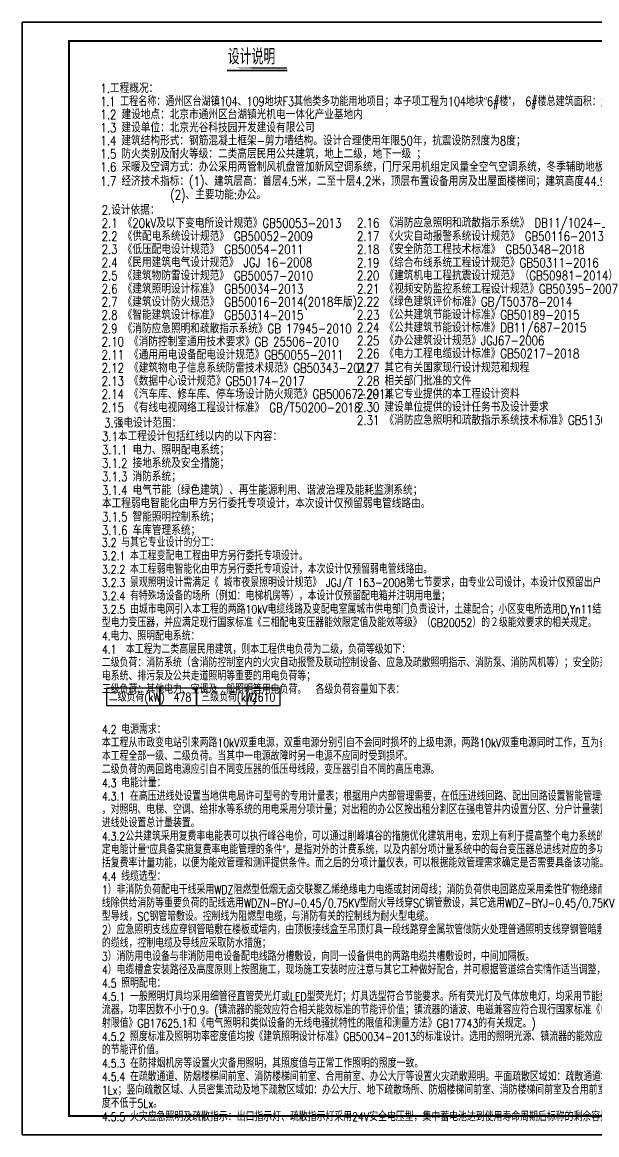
# Model space of a CAD drawing. Extents: x -127004 to 341119, y -13158 to 456864.
# Drawn here: x -127004 to -96319, y 397464 to 456864 of the extents above; entities that cross this region are included whole.
import ezdxf

# ---------------------------------------------------------------- set-up
doc = ezdxf.new("R2010")
doc.units = 0
doc.header["$LTSCALE"] = 1000
for name, color, linetype in [('DIM-箱柜', 3, 'CONTINUOUS'), ('TEL_TEXT', 3, 'CONTINUOUS'), ('TEL_TITLE', 7, 'CONTINUOUS'), ('内审意见修改', 2, 'CONTINUOUS')]:
    doc.layers.add(name, color=color, linetype=linetype)
doc.layers.add('内审要求修改2.10', color=6, linetype='CONTINUOUS', plot=False)
doc.styles.add('_HZTXT', font='ROMANS2', dxfattribs={"width": 0.8, "bigfont": 'HZDF2'})
doc.styles.add('_HZXY', font='ros.shx', dxfattribs={"width": 0.7, "bigfont": 'jd.shx'})

# ---------------------------------------------------------------- blocks, each defined once
blk = doc.blocks.new('SADF AGF AERG AER GER')
at = {"layer": 'DIM-箱柜'}
blk.add_lwpolyline([(-462150, -1228514), (-378050, -1228514), (-378050, -1287914), (-462150, -1287914)], close=True, dxfattribs=at)
blk = doc.blocks.new('A$C6873132B')
at = {"layer": 'DIM-箱柜'}
blk.add_blockref('SADF AGF AERG AER GER', (378050, 1287914), dxfattribs=at)

msp = doc.modelspace()

# ---------------------------------------------------------------- linework, layer by layer
at = {"layer": 'TEL_TEXT'}
for p, q in [((-116057, 454295), (-112856, 454295)), ((-112856, 454295), (-116057, 454295)), ((-114987, 420375), (-114987, 421303)), ((-122511, 420375), (-115701, 420375))]:
    msp.add_line(p, q, dxfattribs=at)
at = {"layer": 'TEL_TEXT', "const_width": 83.3}
msp.add_lwpolyline([(-116057, 454420), (-112856, 454420)], close=True, dxfattribs=at)
at = {"layer": 'TEL_TEXT'}
msp.add_lwpolyline([(-122511, 421303), (-122511, 420375), (-113232, 420375), (-113232, 421303), (-122511, 421303)], dxfattribs=at)
for points in [[(-119663, 421303), (-119663, 421303), (-119663, 420375), (-119663, 420375)], [(-117692, 421303), (-117692, 421303), (-117692, 420375), (-117692, 420375)]]:
    msp.add_lwpolyline(points, close=True, dxfattribs=at)
at = {"layer": 'TEL_TITLE'}
msp.add_lwpolyline([(-127004, 397464), (-42904, 397464), (-42904, 456864), (-127004, 456864)], close=True, dxfattribs=at)
at = {"layer": 'TEL_TITLE', "const_width": 100}
msp.add_lwpolyline([(-124504, 398464), (-43904, 398464), (-43904, 455864), (-124504, 455864)], close=True, dxfattribs=at)

# ---------------------------------------------------------------- block references
at = {"layer": 'DIM-箱柜'}
msp.add_blockref('SADF AGF AERG AER GER', (335145, 1685379), dxfattribs=at)
at = {"layer": '内审要求修改2.10'}
msp.add_blockref('A$C6873132B', (-42904, 397464), dxfattribs=at)

# ---------------------------------------------------------------- texts
at = {"layer": 'TEL_TEXT'}
for s, height, style, width, p in [('设计说明', 833.3, '_HZXY', 0.8, (-116025, 454611)), ('1.工程概况：', 496.1, '_HZTXT', 0.8, (-122830, 453088)), ('1.1 工程名称：通州区台湖镇104、109地块F3其他类多功能用地项目；本子项工程为104地块“6#楼”， 6#楼总建筑面积：24126.35平米。', 496.12, '_HZTXT', 0.75, (-122830, 452388)), ('1.2 建设地点：北京市通州区台湖镇光机电一体化产业基地内 ', 496.12, '_HZTXT', 0.8, (-122830, 451688)), ('1.3 建设单位：北京光谷科技园开发建设有限公司', 496.12, '_HZTXT', 0.8, (-122830, 450988)), ('1.4 建筑结构形式：钢筋混凝土框架-剪力墙结构。设计合理使用年限50年，抗震设防烈度为8度；', 496.12, '_HZTXT', 0.8, (-122830, 450288)), ('1.5 防火类别及耐火等级：二类高层民用公共建筑，地上二级，地下一级 ；', 496.12, '_HZTXT', 0.8, (-122830, 449588)), ('1.6 采暖及空调方式：办公采用两管制风机盘管加新风空调系统，门厅采用机组定风量全空气空调系统，冬季辅助地板辐射采暖。', 496.12, '_HZTXT', 0.8, (-122830, 448888)), ('1.7 经济技术指标：(1)、建筑层高：首层4.5米，二至十层4.2米，顶层布置设备用房及出屋面楼梯间；建筑高度44.9米。', 496.12, '_HZTXT', 0.8, (-122830, 448128)), ('(2)、主要功能:办公。', 496.12, '_HZTXT', 0.8, (-119099, 447408)), ('2.设计依据：', 496.1, '_HZTXT', 0.8, (-122763, 446591)), ('2.1 《20kV及以下变电所设计规范》GB50053-2013', 496.12, '_HZTXT', 0.8, (-122763, 445891)), ('2.2 《供配电系统设计规范》 GB50052-2009', 496.12, '_HZTXT', 0.8, (-122763, 445191)), ('2.17 《火灾自动报警系统设计规范》 GB50116-2013', 496.12, '_HZTXT', 0.8, (-109123, 445191)), ('2.3 《低压配电设计规范》 GB50054-2011', 496.12, '_HZTXT', 0.8, (-122763, 444491)), ('2.18 《安全防范工程技术标准》 GB50348-2018', 496.12, '_HZTXT', 0.8, (-109123, 444491)), ('2.4 《民用建筑电气设计规范》 JGJ 16-2008', 496.12, '_HZTXT', 0.8, (-122763, 443791)), ('2.19 《综合布线系统工程设计规范》GB50311-2016', 496.12, '_HZTXT', 0.8, (-109123, 443775)), ('2.5 《建筑物防雷设计规范》 GB50057-2010', 496.12, '_HZTXT', 0.8, (-122763, 443083)), ('2.20 《建筑机电工程抗震设计规范》（GB50981-2014）', 496.12, '_HZTXT', 0.8, (-109123, 443091)), ('2.6 《建筑照明设计标准》 GB50034-2013', 496.12, '_HZTXT', 0.8, (-122763, 442383)), ('2.21 《视频安防监控系统工程设计规范》GB50395-2007', 496.12, '_HZTXT', 0.8, (-109123, 442379)), ('2.22 《绿色建筑评价标准》GB/T50378-2014', 496.12, '_HZTXT', 0.8, (-109123, 441696)), ('2.8 《智能建筑设计标准》 GB50314-2015', 496.12, '_HZTXT', 0.8, (-122763, 440983)), ('2.23 《公共建筑节能设计标准》GB50189-2015', 496.12, '_HZTXT', 0.8, (-109123, 440996)), ('2.9 《消防应急照明和疏散指示系统》GB 17945-2010', 496.12, '_HZTXT', 0.8, (-122763, 440259)), ('2.24 《公共建筑节能设计标准》DB11/687-2015', 496.12, '_HZTXT', 0.8, (-109123, 440312)), ('2.25 《办公建筑设计规范》JGJ67-2006', 496.12, '_HZTXT', 0.8, (-109123, 439618)), ('2.10 《消防控制室通用技术要求》GB 25506-2010', 496.12, '_HZTXT', 0.8, (-122763, 439559)), ('2.11 《通用用电设备配电设计规范》GB50055-2011', 496.12, '_HZTXT', 0.8, (-122763, 438859)), ('2.12 《建筑物电子信息系统防雷技术规范》GB50343-2012', 496.12, '_HZTXT', 0.8, (-122763, 438159)), ('2.27 其它有关国家现行设计规范和规程', 496.12, '_HZTXT', 0.8, (-109123, 438170)), ('2.13 《数据中心设计规范》GB50174-2017', 496.12, '_HZTXT', 0.8, (-122763, 437459)), ('2.28 相关部门批准的文件', 496.12, '_HZTXT', 0.8, (-109123, 437470)), ('2.14 《汽车库、修车库、停车场设计防火规范》GB50067-2014', 496.12, '_HZTXT', 0.8, (-122763, 436759)), ('2.29 其它专业提供的本工程设计资料', 496.12, '_HZTXT', 0.8, (-109123, 436770)), ('2.30 建设单位提供的设计任务书及设计要求', 496.12, '_HZTXT', 0.8, (-109123, 436070)), ('3.强电设计范围：', 496.1, '_HZTXT', 0.8, (-122627, 435221)), ('3.1本工程设计包括红线以内的以下内容：', 496.12, '_HZTXT', 0.8, (-122746, 434505)), ('3.1.1 电力、照明配电系统；', 496.12, '_HZTXT', 0.8, (-122746, 433789)), ('3.1.2 接地系统及安全措施；', 496.12, '_HZTXT', 0.8, (-122746, 433073)), ('3.1.3 消防系统；', 496.12, '_HZTXT', 0.8, (-122746, 432357)), ('3.1.4 电气节能（绿色建筑）、再生能源利用、谐波治理及能耗监测系统；', 496.12, '_HZTXT', 0.8, (-122746, 431634)), ('本工程弱电智能化由甲方另行委托专项设计，本次设计仅预留弱电管线路由。', 496.12, '_HZTXT', 0.8, (-122746, 430925)), ('3.1.5 智能照明控制系统；', 496.12, '_HZTXT', 0.8, (-122746, 430209)), ('3.1.6 车库管理系统；', 496.12, '_HZTXT', 0.8, (-122746, 429493)), ('3.2 与其它专业设计的分工：', 456.38, '_HZTXT', 0.8, (-122752, 428854)), ('3.2.1 本工程变配电工程由甲方另行委托专项设计。', 456.38, '_HZTXT', 0.8, (-122752, 428141)), ('3.2.2 本工程弱电智能化由甲方另行委托专项设计，本次设计仅预留弱电管线路由。', 456.38, '_HZTXT', 0.8, (-122752, 427428)), ('3.2.3 景观照明设计需满足《 城市夜景照明设计规范》 JGJ/T 163-2008第七节要求，由专业公司设计，本设计仅预留出户管及电源回路；', 456.38, '_HZTXT', 0.8, (-122752, 426715)), ('3.2.4 有特殊场设备的场所（例如：电梯机房等），本设计仅预留配电箱并注明用电量；', 456.38, '_HZTXT', 0.8, (-122752, 426002)), ('3.2.5 由城市电网引入本工程的两路10kV电缆线路及变配电室属城市供电部门负责设计，土建配合；小区变电所选用D,Yn11结线的低损耗节能', 456.38, '_HZTXT', 0.8, (-122752, 425289)), ('型电力变压器，并应满足现行国家标准《三相配电变压器能效限定值及能效等级》（GB20052）的２级能效要求的相关规定。', 456.38, '_HZTXT', 0.8, (-122752, 424576)), ('4.电力、照明配电系统：', 456.38, '_HZTXT', 0.8, (-122752, 423863)), ('4.1  本工程为二类高层民用建筑，则本工程供电负荷为二级，负荷等级如下：', 456.38, '_HZTXT', 0.8, (-122752, 423150)), ('二级负荷：消防系统（含消防控制室内的火灾自动报警及联动控制设备、应急及疏散照明指示、消防泵、消防风机等）；安全防范系统;客梯电力、弱', 456.38, '_HZTXT', 0.8, (-122752, 422437)), ('电系统、排污泵及公共走道照明等重要的用电负荷等； ', 456.38, '_HZTXT', 0.8, (-122752, 421724)), ('三级负荷：其他电力、空调及一般照明等用电负荷。  各级负荷容量如下表：', 456.38, '_HZTXT', 0.8, (-122752, 421011)), ('二级负荷(kW)', 456.4, '_HZTXT', 0.8, (-122380, 420596)), ('478', 460, '_HZTXT', 0.8, (-118921, 420596)), ('三级负荷(kW)', 456.4, '_HZTXT', 0.8, (-117440, 420596)), ('2610', 460, '_HZTXT', 0.8, (-114747, 420596)), ('4.2 电源需求：', 456.4, '_HZTXT', 0.8, (-122752, 418872)), ('本工程从市政变电站引来两路10kV双重电源，双重电源分别引自不会同时损坏的上级电源，两路10kV双重电源同时工作，互为备用，每路均能承担', 456.38, '_HZTXT', 0.8, (-122752, 418159)), ('本工程全部一级、二级负荷。当其中一电源故障时另一电源不应同时受到损坏。', 456.38, '_HZTXT', 0.8, (-122752, 417446)), ('二级负荷的两回路电源应引自不同变压器的低压母线段，变压器引自不同的高压电源。', 456.38, '_HZTXT', 0.8, (-122752, 416733)), ('4.3 电能计量：', 456.4, '_HZTXT', 0.8, (-122752, 416020)), ('4.3.1 在高压进线处设置当地供电局许可型号的专用计量表；根据用户内部管理需要，在低压进线回路、配出回路设置智能管理使用的电能计量表', 456.38, '_HZTXT', 0.8, (-122752, 415307)), ('，对照明、电梯、空调、给排水等系统的用电采用分项计量；对出租的办公区按出租分割区在强电管井内设置分区、分户计量装置；对自用区采用在层总', 456.38, '_HZTXT', 0.8, (-122752, 414594)), ('进线处设置总计量装置。', 456.38, '_HZTXT', 0.8, (-122752, 413881)), ('4.3.2公共建筑采用复费率电能表可以执行峰谷电价，可以通过削峰填谷的措施优化建筑用电，宏观上有利于提高整个电力系统的利用率。本条规', 456.38, '_HZTXT', 0.8, (-122752, 413168)), ('定电能计量“应具备实施复费率电能管理的条件”，是指对外的计费系统，以及内部分项计量系统中的每台变压器总进线对应的多功能数字仪表都应包', 456.38, '_HZTXT', 0.8, (-122752, 412455)), ('括复费率计量功能，以便为能效管理和测评提供条件。而之后的分项计量仪表，可以根据能效管理需求确定是否需要具备该功能。', 456.38, '_HZTXT', 0.8, (-122752, 411742)), ('4.4 线缆选型：', 456.4, '_HZTXT', 0.8, (-122752, 411029)), ('1）非消防负荷配电干线采用WDZ阻燃型低烟无卤交联聚乙烯绝缘电力电缆或封闭母线；消防负荷供电回路应采用柔性矿物绝缘耐火线缆。其它所有电力、照明支', 456.38, '_HZTXT', 0.8, (-122752, 410316)), ('线除供给消防等重要负荷的配线选用WDZN-BYJ-0.45/0.75KV型耐火导线穿SC钢管敷设，其它选用WDZ-BYJ-0.45/0.75KV', 456.38, '_HZTXT', 0.8, (-122752, 409603)), ('型导线，SC钢管暗敷设。控制线为阻燃型电缆，与消防有关的控制线为耐火型电缆。', 456.38, '_HZTXT', 0.8, (-122752, 408890)), ('2）应急照明支线应穿钢管暗敷在楼板或墙内，由顶板接线盒至吊顶灯具一段线路穿金属软管做防火处理普通照明支线穿钢管暗敷在楼板；设备机房内', 456.38, '_HZTXT', 0.8, (-122752, 408177)), ('的缆线，控制电缆及导线应采取防水措施；', 456.38, '_HZTXT', 0.8, (-122752, 407464)), ('3）消防用电设备与非消防用电设备配电线路分槽敷设，向同一设备供电的两路电缆共槽敷设时，中间加隔板。', 456.38, '_HZTXT', 0.8, (-122752, 406751)), ('4）电缆槽盒安装路径及高度原则上按图施工，现场施工安装时应注意与其它工种做好配合，并可根据管道综合实情作适当调整，避免返工。', 456.38, '_HZTXT', 0.8, (-122752, 406038)), ('4.5 照明配电：', 456.4, '_HZTXT', 0.8, (-122752, 405325)), ('4.5.1 一般照明灯具均采用细管径直管荧光灯或LED型荧光灯；灯具选型符合节能要求。所有荧光灯及气体放电灯，均采用节能型电感镇流器或电子镇', 456.38, '_HZTXT', 0.8, (-122752, 404612)), ('流器，功率因数不小于0.9。(镇流器的能效应符合相关能效标准的节能评价值；镇流器的谐波、电磁兼容应符合现行国家标准《电磁兼容限值 谐波电流发', 456.38, '_HZTXT', 0.8, (-122752, 403899)), ('射限值》GB17625.1和《电气照明和类似设备的无线电骚扰特性的限值和测量方法》GB17743的有关规定。)', 456.38, '_HZTXT', 0.8, (-122752, 403186)), ('4.5.2 照度标准及照明功率密度值均按《建筑照明设计标准》GB50034-2013的标准设计。选用的照明光源、镇流器的能效应符合相关能效标准', 456.38, '_HZTXT', 0.8, (-122752, 402473)), ('的节能评价值。', 456.4, '_HZTXT', 0.8, (-122752, 401760)), ('4.5.3 在防排烟机房等设置火灾备用照明，其照度值与正常工作照明的照度一致。', 456.38, '_HZTXT', 0.8, (-122752, 401047)), ('4.5.4 在疏散通道、防烟楼梯间前室、消防楼梯间前室、合用前室、办公大厅等设置火灾疏散照明。平面疏散区域如：疏散通道地面最低照度不低于', 456.38, '_HZTXT', 0.8, (-122752, 400334)), ('1Lx；竖向疏散区域、人员密集流动及地下疏散区域如：办公大厅、地下疏散场所、防烟楼梯间前室、消防楼梯间前室及合用前室、楼梯间，地面最低照', 456.38, '_HZTXT', 0.8, (-122752, 399621)), ('度不低于5Lx。', 456.4, '_HZTXT', 0.8, (-122752, 398908)), ('4.5.5 火灾应急照明及疏散指示：出口指示灯、疏散指示灯采用24V安全电压型，集中蓄电池达到使用寿命周期后标称的剩余容量应保证放电时间满', 456.38, '_HZTXT', 0.8, (-122752, 398195))]:
    msp.add_text(s, height=height, dxfattribs=dict(at, style=style, width=width)).set_placement(p)
at = {"layer": '内审意见修改', "style": '_HZTXT', "width": 0.8}
for s, p in [('2.16 《消防应急照明和疏散指示系统》 DB11/1024-2013', (-109123, 445907)), ('2.7 《建筑设计防火规范》 GB50016-2014(2018年版)', (-122763, 441683)), ('2.26 《电力工程电缆设计标准》GB50217-2018', (-109123, 438923)), ('2.15 《有线电视网络工程设计标准》 GB/T50200-2018 ', (-122763, 436043)), ('2.31 《消防应急照明和疏散指示系统技术标准》GB51309-2018', (-109123, 435370))]:
    msp.add_text(s, height=496.12, dxfattribs=at).set_placement(p)

doc.saveas('drawing.dxf')
